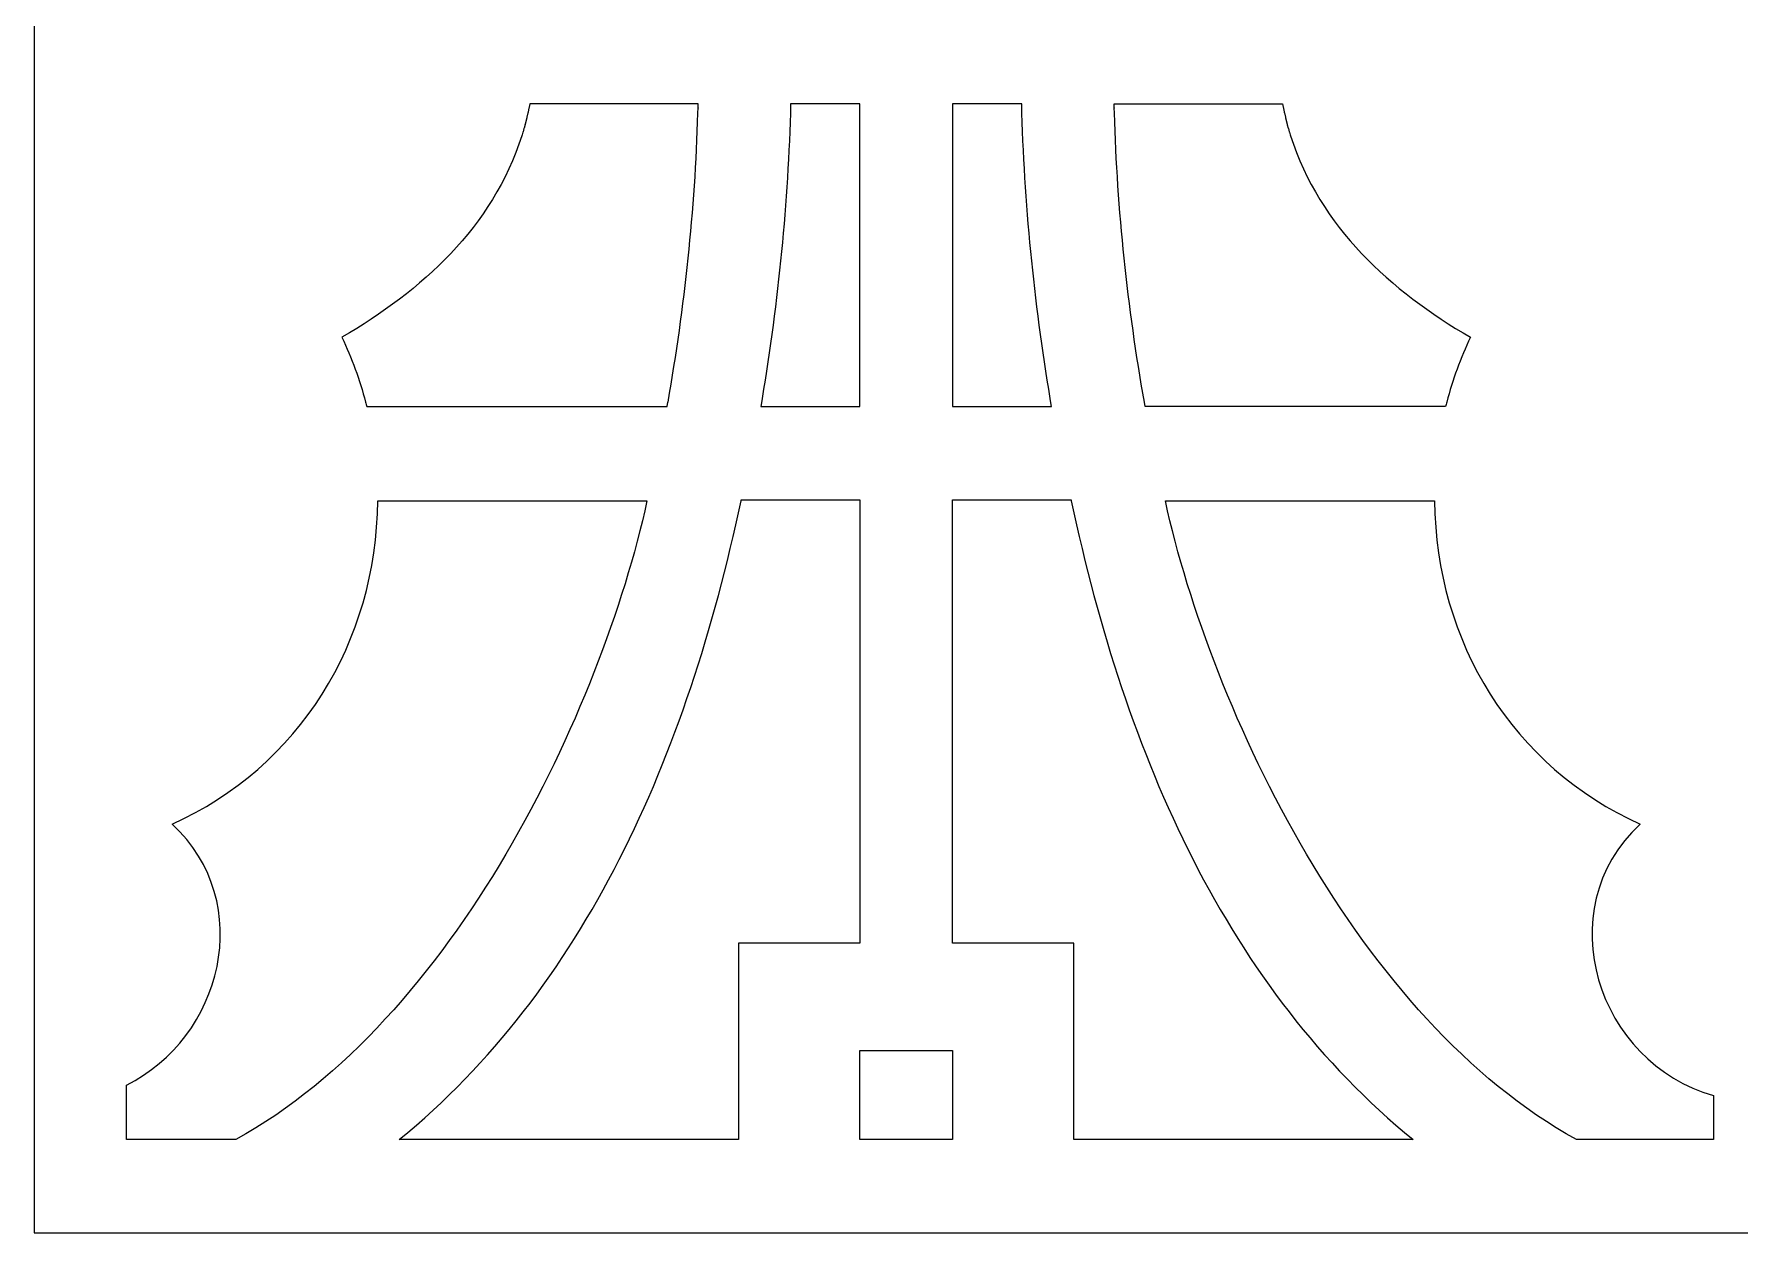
# Model space of a CAD drawing. Header units: centimetres. Extents: x -2.26 to 2.26, y -4.33 to 4.33.
# Drawn here: x -2.265 to -0.767, y -4.331 to -3.279 of the extents above; entities that cross this region are included whole.
import ezdxf

# ---------------------------------------------------------------- set-up
doc = ezdxf.new("R2010")
doc.units = ezdxf.units.CM
doc.header["$MEASUREMENT"] = 0
doc.layers.add('Layer 1', color=7, linetype='Continuous')

msp = doc.modelspace()

# ---------------------------------------------------------------- linework, layer by layer
at = {"layer": 'Layer 1', "color": 177}
for points, knots in [([(-2.26469, 4.33143), (-2.26469, 4.33143), (-2.18371, 4.33143), (-2.18371, 4.33143), (-2.18371, 4.33143), (-2.18371, 4.33143), (2.18371, 4.33143), (2.18371, 4.33143), (2.18371, 4.33143), (2.18371, 4.33143), (2.26469, 4.33143), (2.26469, 4.33143), (2.26469, 4.33143), (2.26469, 4.33143), (2.26469, 4.24955), (2.26469, 4.24955), (2.26469, 4.24955), (2.26469, 4.24955), (2.26469, -4.24954), (2.26469, -4.24954), (2.26469, -4.24954), (2.26469, -4.24954), (2.26469, -4.33143), (2.26469, -4.33143), (2.26469, -4.33143), (2.26469, -4.33143), (2.18371, -4.33143), (2.18371, -4.33143), (2.18371, -4.33143), (2.18371, -4.33143), (-2.18371, -4.33143), (-2.18371, -4.33143), (-2.18371, -4.33143), (-2.18371, -4.33143), (-2.26469, -4.33143), (-2.26469, -4.33143), (-2.26469, -4.33143), (-2.26469, -4.33143), (-2.26469, -4.24954), (-2.26469, -4.24954), (-2.26469, -4.24954), (-2.26469, -4.24954), (-2.26469, 4.24955), (-2.26469, 4.24955), (-2.26469, 4.24955), (-2.26469, 4.24955), (-2.26469, 4.33143), (-2.26469, 4.33143)], [0, 0, 0, 0, 0.0769231, 0.0769231, 0.0769231, 0.0769231, 0.1538462, 0.1538462, 0.1538462, 0.1538462, 0.2307692, 0.2307692, 0.2307692, 0.2307692, 0.3076923, 0.3076923, 0.3076923, 0.3076923, 0.3846154, 0.3846154, 0.3846154, 0.3846154, 0.4615385, 0.4615385, 0.4615385, 0.4615385, 0.5384615, 0.5384615, 0.5384615, 0.5384615, 0.6153846, 0.6153846, 0.6153846, 0.6153846, 0.6923077, 0.6923077, 0.6923077, 0.6923077, 0.7692308, 0.7692308, 0.7692308, 0.7692308, 0.8461538, 0.8461538, 0.8461538, 0.8461538, 1, 1, 1, 1]), ([(-1.99447, -3.54506), (-1.9245, -3.50447), (-1.86218, -3.44848), (-1.83653, -3.36826), (-1.83653, -3.36826), (-1.83653, -3.36826), (-1.83652, -3.36826), (-1.83652, -3.36826), (-1.83652, -3.36826), (-1.83652, -3.36826), (-1.83623, -3.36735), (-1.83623, -3.36735), (-1.83623, -3.36735), (-1.83623, -3.36735), (-1.83622, -3.36735), (-1.83622, -3.36735), (-1.83622, -3.36735), (-1.83622, -3.36735), (-1.83555, -3.36506), (-1.83555, -3.36506), (-1.83555, -3.36506), (-1.83555, -3.36506), (-1.83554, -3.36507), (-1.83554, -3.36507), (-1.83554, -3.36507), (-1.83554, -3.36507), (-1.83541, -3.36463), (-1.83541, -3.36463), (-1.83541, -3.36463), (-1.83541, -3.36463), (-1.8354, -3.36463), (-1.8354, -3.36463), (-1.8354, -3.36463), (-1.8354, -3.36463), (-1.83539, -3.36459), (-1.83539, -3.36459), (-1.83539, -3.36459), (-1.83539, -3.36459), (-1.83539, -3.36459), (-1.83539, -3.36459), (-1.83539, -3.36459), (-1.83539, -3.36459), (-1.83461, -3.36186), (-1.83461, -3.36186), (-1.83461, -3.36186), (-1.83461, -3.36186), (-1.83461, -3.36186), (-1.83461, -3.36186), (-1.83461, -3.36186), (-1.83461, -3.36186), (-1.83449, -3.36147), (-1.83449, -3.36147), (-1.83449, -3.36147), (-1.83449, -3.36147), (-1.83449, -3.36147), (-1.83449, -3.36147), (-1.83449, -3.36147), (-1.83449, -3.36147), (-1.83366, -3.35844), (-1.83366, -3.35844), (-1.83366, -3.35844), (-1.83366, -3.35844), (-1.83366, -3.35845), (-1.83366, -3.35845), (-1.83366, -3.35845), (-1.83366, -3.35845), (-1.83358, -3.35809), (-1.83358, -3.35809), (-1.83358, -3.35809), (-1.83358, -3.35809), (-1.83357, -3.35809), (-1.83357, -3.35809), (-1.83357, -3.35809), (-1.83357, -3.35809), (-1.83268, -3.35467), (-1.83268, -3.35467), (-1.83268, -3.35467), (-1.83268, -3.35467), (-1.83267, -3.35467), (-1.83267, -3.35467), (-1.83267, -3.35467), (-1.83267, -3.35467), (-1.83266, -3.35461), (-1.83266, -3.35461), (-1.83266, -3.35461), (-1.83266, -3.35461), (-1.83266, -3.35461), (-1.83266, -3.35461), (-1.83266, -3.35461), (-1.83266, -3.35461), (-1.83212, -3.35238), (-1.83212, -3.35238), (-1.83212, -3.35238), (-1.83212, -3.35238), (-1.83211, -3.35238), (-1.83211, -3.35238), (-1.83211, -3.35238), (-1.83211, -3.35238), (-1.83202, -3.35195), (-1.83202, -3.35195), (-1.83202, -3.35195), (-1.83202, -3.35195), (-1.83201, -3.35195), (-1.83201, -3.35195), (-1.83201, -3.35195), (-1.83201, -3.35195), (-1.83113, -3.34807), (-1.83113, -3.34807), (-1.83113, -3.34807), (-1.83113, -3.34807), (-1.83112, -3.34807), (-1.83112, -3.34807), (-1.83112, -3.34807), (-1.83112, -3.34807), (-1.83106, -3.34766), (-1.83106, -3.34766), (-1.83106, -3.34766), (-1.83106, -3.34766), (-1.83104, -3.34765), (-1.83104, -3.34765), (-1.83104, -3.34765), (-1.83104, -3.34765), (-1.8305, -3.34508), (-1.8305, -3.34508), (-1.8305, -3.34508), (-1.8305, -3.34508), (-1.83049, -3.34508), (-1.83049, -3.34508), (-1.83049, -3.34508), (-1.83049, -3.34508), (-1.83042, -3.34467), (-1.83042, -3.34467), (-1.83042, -3.34467), (-1.83042, -3.34467), (-1.83041, -3.34467), (-1.83041, -3.34467), (-1.83041, -3.34467), (-1.83041, -3.34467), (-1.83031, -3.34416), (-1.83031, -3.34416), (-1.83031, -3.34416), (-1.83031, -3.34416), (-1.8303, -3.34416), (-1.8303, -3.34416), (-1.8303, -3.34416), (-1.8303, -3.34416), (-1.82982, -3.34165), (-1.82982, -3.34165), (-1.82982, -3.34165), (-1.82982, -3.34165), (-1.82981, -3.34165), (-1.82981, -3.34165), (-1.82981, -3.34165), (-1.82981, -3.34165), (-1.82955, -3.34025), (-1.82955, -3.34025), (-1.82955, -3.34025), (-1.82955, -3.34025), (-1.82955, -3.34025), (-1.82955, -3.34025), (-1.82955, -3.34025), (-1.82955, -3.34025), (-1.82955, -3.34025), (-1.82955, -3.34025), (-1.82955, -3.34025), (-1.82955, -3.34025), (-1.68171, -3.34025), (-1.68171, -3.34025), (-1.68171, -3.34025), (-1.68171, -3.34025), (-1.6818, -3.34384), (-1.6818, -3.34384), (-1.6818, -3.34384), (-1.6818, -3.34384), (-1.6818, -3.34381), (-1.6818, -3.34381), (-1.6818, -3.34381), (-1.6818, -3.34381), (-1.68181, -3.34381), (-1.68181, -3.34381), (-1.68181, -3.34381), (-1.68181, -3.34381), (-1.68181, -3.34383), (-1.68181, -3.34383), (-1.68181, -3.34383), (-1.68181, -3.34383), (-1.68191, -3.34816), (-1.68191, -3.34816), (-1.68191, -3.34816), (-1.68191, -3.34816), (-1.68192, -3.34816), (-1.68192, -3.34816), (-1.68192, -3.34816), (-1.68192, -3.34816), (-1.68192, -3.34816), (-1.68192, -3.34816), (-1.68192, -3.34816), (-1.68192, -3.34816), (-1.68192, -3.34817), (-1.68192, -3.34817), (-1.68192, -3.34817), (-1.68432, -3.43346), (-1.69349, -3.51855), (-1.70814, -3.60204), (-1.70814, -3.60204), (-1.70814, -3.60204), (-1.70817, -3.60204), (-1.70817, -3.60204), (-1.70817, -3.60204), (-1.70817, -3.60204), (-1.70818, -3.60204), (-1.70818, -3.60204), (-1.70818, -3.60204), (-1.70818, -3.60204), (-1.70818, -3.60204), (-1.70818, -3.60204), (-1.70818, -3.60204), (-1.70818, -3.60204), (-1.70887, -3.60601), (-1.70887, -3.60601), (-1.70887, -3.60601), (-1.70887, -3.60601), (-1.70888, -3.60601), (-1.70888, -3.60601), (-1.70888, -3.60601), (-1.70888, -3.60601), (-1.70889, -3.60601), (-1.70889, -3.60601), (-1.70889, -3.60601), (-1.70889, -3.60601), (-1.7089, -3.60601), (-1.7089, -3.60601), (-1.7089, -3.60601), (-1.7089, -3.60601), (-1.97269, -3.60601), (-1.97269, -3.60601), (-1.97269, -3.60601), (-1.97269, -3.60601), (-1.9727, -3.60601), (-1.9727, -3.60601), (-1.9727, -3.60601), (-1.9727, -3.60601), (-1.97295, -3.60501), (-1.97295, -3.60501), (-1.97295, -3.60501), (-1.97295, -3.60501), (-1.97296, -3.60501), (-1.97296, -3.60501), (-1.97296, -3.60501), (-1.97296, -3.60501), (-1.97319, -3.60401), (-1.97319, -3.60401), (-1.97319, -3.60401), (-1.97319, -3.60401), (-1.9732, -3.60401), (-1.9732, -3.60401), (-1.9732, -3.60401), (-1.9732, -3.60401), (-1.97346, -3.603), (-1.97346, -3.603), (-1.97346, -3.603), (-1.97346, -3.603), (-1.97347, -3.603), (-1.97347, -3.603), (-1.97347, -3.603), (-1.97347, -3.603), (-1.9737, -3.60202), (-1.9737, -3.60202), (-1.9737, -3.60202), (-1.9737, -3.60202), (-1.97371, -3.60202), (-1.97371, -3.60202), (-1.97371, -3.60202), (-1.97873, -3.5825), (-1.98582, -3.56329), (-1.99447, -3.54506)], [0, 0, 0, 0, 0.0142857, 0.0142857, 0.0142857, 0.0142857, 0.0285714, 0.0285714, 0.0285714, 0.0285714, 0.0428571, 0.0428571, 0.0428571, 0.0428571, 0.0571429, 0.0571429, 0.0571429, 0.0571429, 0.0714286, 0.0714286, 0.0714286, 0.0714286, 0.0857143, 0.0857143, 0.0857143, 0.0857143, 0.1, 0.1, 0.1, 0.1, 0.1142857, 0.1142857, 0.1142857, 0.1142857, 0.1285714, 0.1285714, 0.1285714, 0.1285714, 0.1428571, 0.1428571, 0.1428571, 0.1428571, 0.1571429, 0.1571429, 0.1571429, 0.1571429, 0.1714286, 0.1714286, 0.1714286, 0.1714286, 0.1857143, 0.1857143, 0.1857143, 0.1857143, 0.2, 0.2, 0.2, 0.2, 0.2142857, 0.2142857, 0.2142857, 0.2142857, 0.2285714, 0.2285714, 0.2285714, 0.2285714, 0.2428571, 0.2428571, 0.2428571, 0.2428571, 0.2571429, 0.2571429, 0.2571429, 0.2571429, 0.2714286, 0.2714286, 0.2714286, 0.2714286, 0.2857143, 0.2857143, 0.2857143, 0.2857143, 0.3, 0.3, 0.3, 0.3, 0.3142857, 0.3142857, 0.3142857, 0.3142857, 0.3285714, 0.3285714, 0.3285714, 0.3285714, 0.3428571, 0.3428571, 0.3428571, 0.3428571, 0.3571429, 0.3571429, 0.3571429, 0.3571429, 0.3714286, 0.3714286, 0.3714286, 0.3714286, 0.3857143, 0.3857143, 0.3857143, 0.3857143, 0.4, 0.4, 0.4, 0.4, 0.4142857, 0.4142857, 0.4142857, 0.4142857, 0.4285714, 0.4285714, 0.4285714, 0.4285714, 0.4428571, 0.4428571, 0.4428571, 0.4428571, 0.4571429, 0.4571429, 0.4571429, 0.4571429, 0.4714286, 0.4714286, 0.4714286, 0.4714286, 0.4857143, 0.4857143, 0.4857143, 0.4857143, 0.5, 0.5, 0.5, 0.5, 0.5142857, 0.5142857, 0.5142857, 0.5142857, 0.5285714, 0.5285714, 0.5285714, 0.5285714, 0.5428571, 0.5428571, 0.5428571, 0.5428571, 0.5571429, 0.5571429, 0.5571429, 0.5571429, 0.5714286, 0.5714286, 0.5714286, 0.5714286, 0.5857143, 0.5857143, 0.5857143, 0.5857143, 0.6, 0.6, 0.6, 0.6, 0.6142857, 0.6142857, 0.6142857, 0.6142857, 0.6285714, 0.6285714, 0.6285714, 0.6285714, 0.6428571, 0.6428571, 0.6428571, 0.6428571, 0.6571429, 0.6571429, 0.6571429, 0.6571429, 0.6714286, 0.6714286, 0.6714286, 0.6714286, 0.6857143, 0.6857143, 0.6857143, 0.6857143, 0.7, 0.7, 0.7, 0.7, 0.7142857, 0.7142857, 0.7142857, 0.7142857, 0.7285714, 0.7285714, 0.7285714, 0.7285714, 0.7428571, 0.7428571, 0.7428571, 0.7428571, 0.7571429, 0.7571429, 0.7571429, 0.7571429, 0.7714286, 0.7714286, 0.7714286, 0.7714286, 0.7857143, 0.7857143, 0.7857143, 0.7857143, 0.8, 0.8, 0.8, 0.8, 0.8142857, 0.8142857, 0.8142857, 0.8142857, 0.8285714, 0.8285714, 0.8285714, 0.8285714, 0.8428571, 0.8428571, 0.8428571, 0.8428571, 0.8571429, 0.8571429, 0.8571429, 0.8571429, 0.8714286, 0.8714286, 0.8714286, 0.8714286, 0.8857143, 0.8857143, 0.8857143, 0.8857143, 0.9, 0.9, 0.9, 0.9, 0.9142857, 0.9142857, 0.9142857, 0.9142857, 0.9285714, 0.9285714, 0.9285714, 0.9285714, 0.9428571, 0.9428571, 0.9428571, 0.9428571, 0.9571429, 0.9571429, 0.9571429, 0.9571429, 0.9714286, 0.9714286, 0.9714286, 0.9714286, 1, 1, 1, 1]), ([(-1.60048, -3.34025), (-1.60048, -3.34025), (-1.60048, -3.34023), (-1.60048, -3.34023), (-1.60048, -3.34023), (-1.60048, -3.34023), (-1.53965, -3.34025), (-1.53965, -3.34025), (-1.53965, -3.34025), (-1.53965, -3.34025), (-1.53965, -3.34757), (-1.53965, -3.34757), (-1.53965, -3.34757), (-1.53965, -3.34757), (-1.53965, -3.35973), (-1.53965, -3.35973), (-1.53965, -3.35973), (-1.53965, -3.35973), (-1.53965, -3.37188), (-1.53965, -3.37188), (-1.53965, -3.37188), (-1.53965, -3.37188), (-1.53965, -3.38406), (-1.53965, -3.38406), (-1.53965, -3.38406), (-1.53965, -3.38406), (-1.53965, -3.39621), (-1.53965, -3.39621), (-1.53965, -3.39621), (-1.53965, -3.39621), (-1.53965, -3.40837), (-1.53965, -3.40837), (-1.53965, -3.40837), (-1.53965, -3.40837), (-1.53965, -3.42052), (-1.53965, -3.42052), (-1.53965, -3.42052), (-1.53965, -3.42052), (-1.53967, -3.43268), (-1.53967, -3.43268), (-1.53967, -3.43268), (-1.53967, -3.43268), (-1.53965, -3.44485), (-1.53965, -3.44485), (-1.53965, -3.44485), (-1.53965, -3.44485), (-1.53965, -3.457), (-1.53965, -3.457), (-1.53965, -3.457), (-1.53965, -3.457), (-1.53965, -3.46917), (-1.53965, -3.46917), (-1.53965, -3.46917), (-1.53965, -3.46917), (-1.53965, -3.48132), (-1.53965, -3.48132), (-1.53965, -3.48132), (-1.53965, -3.48132), (-1.53965, -3.49349), (-1.53965, -3.49349), (-1.53965, -3.49349), (-1.53965, -3.49349), (-1.53965, -3.50564), (-1.53965, -3.50564), (-1.53965, -3.50564), (-1.53965, -3.50564), (-1.53967, -3.51781), (-1.53967, -3.51781), (-1.53967, -3.51781), (-1.53967, -3.51781), (-1.53965, -3.52997), (-1.53965, -3.52997), (-1.53965, -3.52997), (-1.53965, -3.52997), (-1.53965, -3.54212), (-1.53965, -3.54212), (-1.53965, -3.54212), (-1.53965, -3.54212), (-1.53965, -3.55428), (-1.53965, -3.55428), (-1.53965, -3.55428), (-1.53965, -3.55428), (-1.53966, -3.56644), (-1.53966, -3.56644), (-1.53966, -3.56644), (-1.53966, -3.56644), (-1.53965, -3.5786), (-1.53965, -3.5786), (-1.53965, -3.5786), (-1.53965, -3.5786), (-1.53965, -3.59076), (-1.53965, -3.59076), (-1.53965, -3.59076), (-1.53965, -3.59076), (-1.53965, -3.60292), (-1.53965, -3.60292), (-1.53965, -3.60292), (-1.53965, -3.60292), (-1.53965, -3.60601), (-1.53965, -3.60601), (-1.53965, -3.60601), (-1.53965, -3.60601), (-1.62674, -3.60601), (-1.62674, -3.60601), (-1.62674, -3.60601), (-1.62674, -3.60601), (-1.62621, -3.60278), (-1.62621, -3.60278), (-1.62621, -3.60278), (-1.62621, -3.60278), (-1.6262, -3.60278), (-1.6262, -3.60278), (-1.6262, -3.60278), (-1.6262, -3.60278), (-1.62619, -3.60278), (-1.62619, -3.60278), (-1.62619, -3.60278), (-1.62619, -3.60278), (-1.62618, -3.60278), (-1.62618, -3.60278), (-1.62618, -3.60278), (-1.62618, -3.60278), (-1.6255, -3.59878), (-1.6255, -3.59878), (-1.6255, -3.59878), (-1.6255, -3.59878), (-1.62549, -3.59878), (-1.62549, -3.59878), (-1.62549, -3.59878), (-1.62549, -3.59878), (-1.62548, -3.59878), (-1.62548, -3.59878), (-1.62548, -3.59878), (-1.62548, -3.59878), (-1.62547, -3.59878), (-1.62547, -3.59878), (-1.62547, -3.59878), (-1.61145, -3.51337), (-1.60258, -3.42676), (-1.60048, -3.34025)], [0, 0, 0, 0, 0.0277778, 0.0277778, 0.0277778, 0.0277778, 0.0555556, 0.0555556, 0.0555556, 0.0555556, 0.0833333, 0.0833333, 0.0833333, 0.0833333, 0.1111111, 0.1111111, 0.1111111, 0.1111111, 0.1388889, 0.1388889, 0.1388889, 0.1388889, 0.1666667, 0.1666667, 0.1666667, 0.1666667, 0.1944444, 0.1944444, 0.1944444, 0.1944444, 0.2222222, 0.2222222, 0.2222222, 0.2222222, 0.25, 0.25, 0.25, 0.25, 0.2777778, 0.2777778, 0.2777778, 0.2777778, 0.3055556, 0.3055556, 0.3055556, 0.3055556, 0.3333333, 0.3333333, 0.3333333, 0.3333333, 0.3611111, 0.3611111, 0.3611111, 0.3611111, 0.3888889, 0.3888889, 0.3888889, 0.3888889, 0.4166667, 0.4166667, 0.4166667, 0.4166667, 0.4444444, 0.4444444, 0.4444444, 0.4444444, 0.4722222, 0.4722222, 0.4722222, 0.4722222, 0.5, 0.5, 0.5, 0.5, 0.5277778, 0.5277778, 0.5277778, 0.5277778, 0.5555556, 0.5555556, 0.5555556, 0.5555556, 0.5833333, 0.5833333, 0.5833333, 0.5833333, 0.6111111, 0.6111111, 0.6111111, 0.6111111, 0.6388889, 0.6388889, 0.6388889, 0.6388889, 0.6666667, 0.6666667, 0.6666667, 0.6666667, 0.6944444, 0.6944444, 0.6944444, 0.6944444, 0.7222222, 0.7222222, 0.7222222, 0.7222222, 0.75, 0.75, 0.75, 0.75, 0.7777778, 0.7777778, 0.7777778, 0.7777778, 0.8055556, 0.8055556, 0.8055556, 0.8055556, 0.8333333, 0.8333333, 0.8333333, 0.8333333, 0.8611111, 0.8611111, 0.8611111, 0.8611111, 0.8888889, 0.8888889, 0.8888889, 0.8888889, 0.9166667, 0.9166667, 0.9166667, 0.9166667, 0.9444444, 0.9444444, 0.9444444, 0.9444444, 1, 1, 1, 1]), ([(-1.45845, -3.60601), (-1.45845, -3.60601), (-1.45845, -3.60292), (-1.45845, -3.60292), (-1.45845, -3.60292), (-1.45845, -3.60292), (-1.45846, -3.59077), (-1.45846, -3.59077), (-1.45846, -3.59077), (-1.45846, -3.59077), (-1.45845, -3.57863), (-1.45845, -3.57863), (-1.45845, -3.57863), (-1.45845, -3.57863), (-1.45845, -3.56645), (-1.45845, -3.56645), (-1.45845, -3.56645), (-1.45845, -3.56645), (-1.45845, -3.55428), (-1.45845, -3.55428), (-1.45845, -3.55428), (-1.45845, -3.55428), (-1.45845, -3.54212), (-1.45845, -3.54212), (-1.45845, -3.54212), (-1.45845, -3.54212), (-1.45845, -3.52997), (-1.45845, -3.52997), (-1.45845, -3.52997), (-1.45845, -3.52997), (-1.45845, -3.5178), (-1.45845, -3.5178), (-1.45845, -3.5178), (-1.45845, -3.5178), (-1.45845, -3.50564), (-1.45845, -3.50564), (-1.45845, -3.50564), (-1.45845, -3.50564), (-1.45845, -3.49348), (-1.45845, -3.49348), (-1.45845, -3.49348), (-1.45845, -3.49348), (-1.45845, -3.48132), (-1.45845, -3.48132), (-1.45845, -3.48132), (-1.45845, -3.48132), (-1.45845, -3.46917), (-1.45845, -3.46917), (-1.45845, -3.46917), (-1.45845, -3.46917), (-1.45844, -3.457), (-1.45844, -3.457), (-1.45844, -3.457), (-1.45844, -3.457), (-1.45845, -3.44484), (-1.45845, -3.44484), (-1.45845, -3.44484), (-1.45845, -3.44484), (-1.45847, -3.43268), (-1.45847, -3.43268), (-1.45847, -3.43268), (-1.45847, -3.43268), (-1.45845, -3.42053), (-1.45845, -3.42053), (-1.45845, -3.42053), (-1.45845, -3.42053), (-1.45845, -3.40837), (-1.45845, -3.40837), (-1.45845, -3.40837), (-1.45845, -3.40837), (-1.45845, -3.39621), (-1.45845, -3.39621), (-1.45845, -3.39621), (-1.45845, -3.39621), (-1.45846, -3.38405), (-1.45846, -3.38405), (-1.45846, -3.38405), (-1.45846, -3.38405), (-1.45845, -3.37188), (-1.45845, -3.37188), (-1.45845, -3.37188), (-1.45845, -3.37188), (-1.45845, -3.35973), (-1.45845, -3.35973), (-1.45845, -3.35973), (-1.45845, -3.35973), (-1.45845, -3.34756), (-1.45845, -3.34756), (-1.45845, -3.34756), (-1.45845, -3.34756), (-1.45845, -3.34025), (-1.45845, -3.34025), (-1.45845, -3.34025), (-1.45845, -3.34025), (-1.39764, -3.34025), (-1.39764, -3.34025), (-1.39764, -3.34025), (-1.39764, -3.34025), (-1.39763, -3.34025), (-1.39763, -3.34025), (-1.39763, -3.34025), (-1.39553, -3.42676), (-1.38665, -3.51339), (-1.37263, -3.59878), (-1.37263, -3.59878), (-1.37263, -3.59878), (-1.37262, -3.59878), (-1.37262, -3.59878), (-1.37262, -3.59878), (-1.37262, -3.59878), (-1.37262, -3.59878), (-1.37262, -3.59878), (-1.37262, -3.59878), (-1.37262, -3.59878), (-1.37261, -3.59878), (-1.37261, -3.59878), (-1.37261, -3.59878), (-1.37261, -3.59878), (-1.37193, -3.60278), (-1.37193, -3.60278), (-1.37193, -3.60278), (-1.37193, -3.60278), (-1.37192, -3.60278), (-1.37192, -3.60278), (-1.37192, -3.60278), (-1.37192, -3.60278), (-1.37191, -3.60278), (-1.37191, -3.60278), (-1.37191, -3.60278), (-1.37191, -3.60278), (-1.37191, -3.60277), (-1.37191, -3.60277), (-1.37191, -3.60277), (-1.37191, -3.60277), (-1.37136, -3.60601), (-1.37136, -3.60601), (-1.37136, -3.60601), (-1.37136, -3.60601), (-1.45845, -3.60601), (-1.45845, -3.60601)], [0, 0, 0, 0, 0.0277778, 0.0277778, 0.0277778, 0.0277778, 0.0555556, 0.0555556, 0.0555556, 0.0555556, 0.0833333, 0.0833333, 0.0833333, 0.0833333, 0.1111111, 0.1111111, 0.1111111, 0.1111111, 0.1388889, 0.1388889, 0.1388889, 0.1388889, 0.1666667, 0.1666667, 0.1666667, 0.1666667, 0.1944444, 0.1944444, 0.1944444, 0.1944444, 0.2222222, 0.2222222, 0.2222222, 0.2222222, 0.25, 0.25, 0.25, 0.25, 0.2777778, 0.2777778, 0.2777778, 0.2777778, 0.3055556, 0.3055556, 0.3055556, 0.3055556, 0.3333333, 0.3333333, 0.3333333, 0.3333333, 0.3611111, 0.3611111, 0.3611111, 0.3611111, 0.3888889, 0.3888889, 0.3888889, 0.3888889, 0.4166667, 0.4166667, 0.4166667, 0.4166667, 0.4444444, 0.4444444, 0.4444444, 0.4444444, 0.4722222, 0.4722222, 0.4722222, 0.4722222, 0.5, 0.5, 0.5, 0.5, 0.5277778, 0.5277778, 0.5277778, 0.5277778, 0.5555556, 0.5555556, 0.5555556, 0.5555556, 0.5833333, 0.5833333, 0.5833333, 0.5833333, 0.6111111, 0.6111111, 0.6111111, 0.6111111, 0.6388889, 0.6388889, 0.6388889, 0.6388889, 0.6666667, 0.6666667, 0.6666667, 0.6666667, 0.6944444, 0.6944444, 0.6944444, 0.6944444, 0.7222222, 0.7222222, 0.7222222, 0.7222222, 0.75, 0.75, 0.75, 0.75, 0.7777778, 0.7777778, 0.7777778, 0.7777778, 0.8055556, 0.8055556, 0.8055556, 0.8055556, 0.8333333, 0.8333333, 0.8333333, 0.8333333, 0.8611111, 0.8611111, 0.8611111, 0.8611111, 0.8888889, 0.8888889, 0.8888889, 0.8888889, 0.9166667, 0.9166667, 0.9166667, 0.9166667, 0.9444444, 0.9444444, 0.9444444, 0.9444444, 1, 1, 1, 1]), ([(-1.00363, -3.54506), (-1.0736, -3.50447), (-1.13593, -3.44848), (-1.16158, -3.36826), (-1.16158, -3.36826), (-1.16158, -3.36826), (-1.16159, -3.36826), (-1.16159, -3.36826), (-1.16159, -3.36826), (-1.16159, -3.36826), (-1.16187, -3.36735), (-1.16187, -3.36735), (-1.16187, -3.36735), (-1.16187, -3.36735), (-1.16188, -3.36735), (-1.16188, -3.36735), (-1.16188, -3.36735), (-1.16188, -3.36735), (-1.16256, -3.36506), (-1.16256, -3.36506), (-1.16256, -3.36506), (-1.16256, -3.36506), (-1.16257, -3.36506), (-1.16257, -3.36506), (-1.16257, -3.36506), (-1.16257, -3.36506), (-1.16269, -3.36463), (-1.16269, -3.36463), (-1.16269, -3.36463), (-1.16269, -3.36463), (-1.16269, -3.36463), (-1.16269, -3.36463), (-1.16269, -3.36463), (-1.16269, -3.36463), (-1.1627, -3.36459), (-1.1627, -3.36459), (-1.1627, -3.36459), (-1.1627, -3.36459), (-1.16271, -3.36459), (-1.16271, -3.36459), (-1.16271, -3.36459), (-1.16271, -3.36459), (-1.1635, -3.36186), (-1.1635, -3.36186), (-1.1635, -3.36186), (-1.1635, -3.36186), (-1.1635, -3.36186), (-1.1635, -3.36186), (-1.1635, -3.36186), (-1.1635, -3.36186), (-1.16361, -3.36146), (-1.16361, -3.36146), (-1.16361, -3.36146), (-1.16361, -3.36146), (-1.16362, -3.36147), (-1.16362, -3.36147), (-1.16362, -3.36147), (-1.16362, -3.36147), (-1.16444, -3.35845), (-1.16444, -3.35845), (-1.16444, -3.35845), (-1.16444, -3.35845), (-1.16445, -3.35845), (-1.16445, -3.35845), (-1.16445, -3.35845), (-1.16445, -3.35845), (-1.16453, -3.35809), (-1.16453, -3.35809), (-1.16453, -3.35809), (-1.16453, -3.35809), (-1.16454, -3.35809), (-1.16454, -3.35809), (-1.16454, -3.35809), (-1.16454, -3.35809), (-1.16542, -3.35467), (-1.16542, -3.35467), (-1.16542, -3.35467), (-1.16542, -3.35467), (-1.16543, -3.35467), (-1.16543, -3.35467), (-1.16543, -3.35467), (-1.16543, -3.35467), (-1.16543, -3.35461), (-1.16543, -3.35461), (-1.16543, -3.35461), (-1.16543, -3.35461), (-1.16544, -3.35461), (-1.16544, -3.35461), (-1.16544, -3.35461), (-1.16544, -3.35461), (-1.16599, -3.35238), (-1.16599, -3.35238), (-1.16599, -3.35238), (-1.16599, -3.35238), (-1.166, -3.35238), (-1.166, -3.35238), (-1.166, -3.35238), (-1.166, -3.35238), (-1.16609, -3.35194), (-1.16609, -3.35194), (-1.16609, -3.35194), (-1.16609, -3.35194), (-1.1661, -3.35195), (-1.1661, -3.35195), (-1.1661, -3.35195), (-1.1661, -3.35195), (-1.16698, -3.34806), (-1.16698, -3.34806), (-1.16698, -3.34806), (-1.16698, -3.34806), (-1.16698, -3.34806), (-1.16698, -3.34806), (-1.16698, -3.34806), (-1.16698, -3.34806), (-1.16708, -3.34765), (-1.16708, -3.34765), (-1.16708, -3.34765), (-1.16708, -3.34765), (-1.16708, -3.34766), (-1.16708, -3.34766), (-1.16708, -3.34766), (-1.16708, -3.34766), (-1.16761, -3.34508), (-1.16761, -3.34508), (-1.16761, -3.34508), (-1.16761, -3.34508), (-1.16761, -3.34508), (-1.16761, -3.34508), (-1.16761, -3.34508), (-1.16761, -3.34508), (-1.16769, -3.34467), (-1.16769, -3.34467), (-1.16769, -3.34467), (-1.16769, -3.34467), (-1.1677, -3.34467), (-1.1677, -3.34467), (-1.1677, -3.34467), (-1.1677, -3.34467), (-1.16779, -3.34416), (-1.16779, -3.34416), (-1.16779, -3.34416), (-1.16779, -3.34416), (-1.1678, -3.34416), (-1.1678, -3.34416), (-1.1678, -3.34416), (-1.1678, -3.34416), (-1.16828, -3.34165), (-1.16828, -3.34165), (-1.16828, -3.34165), (-1.16828, -3.34165), (-1.16828, -3.34165), (-1.16828, -3.34165), (-1.16828, -3.34165), (-1.16828, -3.34165), (-1.16856, -3.34025), (-1.16856, -3.34025), (-1.16856, -3.34025), (-1.16856, -3.34025), (-1.16857, -3.34025), (-1.16857, -3.34025), (-1.16857, -3.34025), (-1.16857, -3.34025), (-1.16858, -3.34025), (-1.16858, -3.34025), (-1.16858, -3.34025), (-1.16858, -3.34025), (-1.3164, -3.34025), (-1.3164, -3.34025), (-1.3164, -3.34025), (-1.3164, -3.34025), (-1.31631, -3.34381), (-1.31631, -3.34381), (-1.31631, -3.34381), (-1.31631, -3.34381), (-1.31631, -3.34382), (-1.31631, -3.34382), (-1.31631, -3.34382), (-1.31631, -3.34382), (-1.3163, -3.34381), (-1.3163, -3.34381), (-1.3163, -3.34381), (-1.3163, -3.34381), (-1.3163, -3.34383), (-1.3163, -3.34383), (-1.3163, -3.34383), (-1.3163, -3.34383), (-1.3162, -3.34816), (-1.3162, -3.34816), (-1.3162, -3.34816), (-1.3162, -3.34816), (-1.31619, -3.34816), (-1.31619, -3.34816), (-1.31619, -3.34816), (-1.31619, -3.34816), (-1.31619, -3.34816), (-1.31619, -3.34816), (-1.31619, -3.34816), (-1.31619, -3.34816), (-1.31619, -3.34817), (-1.31619, -3.34817), (-1.31619, -3.34817), (-1.31379, -3.43346), (-1.30461, -3.51855), (-1.28994, -3.60204), (-1.28994, -3.60204), (-1.28994, -3.60204), (-1.28994, -3.60204), (-1.28994, -3.60204), (-1.28994, -3.60204), (-1.28994, -3.60204), (-1.28993, -3.60204), (-1.28993, -3.60204), (-1.28993, -3.60204), (-1.28993, -3.60204), (-1.28992, -3.60203), (-1.28992, -3.60203), (-1.28992, -3.60203), (-1.28992, -3.60203), (-1.28924, -3.60601), (-1.28924, -3.60601), (-1.28924, -3.60601), (-1.28924, -3.60601), (-1.28923, -3.60602), (-1.28923, -3.60602), (-1.28923, -3.60602), (-1.28923, -3.60602), (-1.28922, -3.60601), (-1.28922, -3.60601), (-1.28922, -3.60601), (-1.28922, -3.60601), (-1.28921, -3.60601), (-1.28921, -3.60601), (-1.28921, -3.60601), (-1.28921, -3.60601), (-1.02542, -3.60601), (-1.02542, -3.60601), (-1.02542, -3.60601), (-1.02542, -3.60601), (-1.02541, -3.60601), (-1.02541, -3.60601), (-1.02541, -3.60601), (-1.02541, -3.60601), (-1.02516, -3.60501), (-1.02516, -3.60501), (-1.02516, -3.60501), (-1.02516, -3.60501), (-1.02514, -3.60501), (-1.02514, -3.60501), (-1.02514, -3.60501), (-1.02514, -3.60501), (-1.02491, -3.60401), (-1.02491, -3.60401), (-1.02491, -3.60401), (-1.02491, -3.60401), (-1.0249, -3.60401), (-1.0249, -3.60401), (-1.0249, -3.60401), (-1.0249, -3.60401), (-1.02464, -3.603), (-1.02464, -3.603), (-1.02464, -3.603), (-1.02464, -3.603), (-1.02464, -3.603), (-1.02464, -3.603), (-1.02464, -3.603), (-1.02464, -3.603), (-1.0244, -3.60202), (-1.0244, -3.60202), (-1.0244, -3.60202), (-1.0244, -3.60202), (-1.02439, -3.60202), (-1.02439, -3.60202), (-1.02439, -3.60202), (-1.01937, -3.5825), (-1.01229, -3.56329), (-1.00363, -3.54506)], [0, 0, 0, 0, 0.0142857, 0.0142857, 0.0142857, 0.0142857, 0.0285714, 0.0285714, 0.0285714, 0.0285714, 0.0428571, 0.0428571, 0.0428571, 0.0428571, 0.0571429, 0.0571429, 0.0571429, 0.0571429, 0.0714286, 0.0714286, 0.0714286, 0.0714286, 0.0857143, 0.0857143, 0.0857143, 0.0857143, 0.1, 0.1, 0.1, 0.1, 0.1142857, 0.1142857, 0.1142857, 0.1142857, 0.1285714, 0.1285714, 0.1285714, 0.1285714, 0.1428571, 0.1428571, 0.1428571, 0.1428571, 0.1571429, 0.1571429, 0.1571429, 0.1571429, 0.1714286, 0.1714286, 0.1714286, 0.1714286, 0.1857143, 0.1857143, 0.1857143, 0.1857143, 0.2, 0.2, 0.2, 0.2, 0.2142857, 0.2142857, 0.2142857, 0.2142857, 0.2285714, 0.2285714, 0.2285714, 0.2285714, 0.2428571, 0.2428571, 0.2428571, 0.2428571, 0.2571429, 0.2571429, 0.2571429, 0.2571429, 0.2714286, 0.2714286, 0.2714286, 0.2714286, 0.2857143, 0.2857143, 0.2857143, 0.2857143, 0.3, 0.3, 0.3, 0.3, 0.3142857, 0.3142857, 0.3142857, 0.3142857, 0.3285714, 0.3285714, 0.3285714, 0.3285714, 0.3428571, 0.3428571, 0.3428571, 0.3428571, 0.3571429, 0.3571429, 0.3571429, 0.3571429, 0.3714286, 0.3714286, 0.3714286, 0.3714286, 0.3857143, 0.3857143, 0.3857143, 0.3857143, 0.4, 0.4, 0.4, 0.4, 0.4142857, 0.4142857, 0.4142857, 0.4142857, 0.4285714, 0.4285714, 0.4285714, 0.4285714, 0.4428571, 0.4428571, 0.4428571, 0.4428571, 0.4571429, 0.4571429, 0.4571429, 0.4571429, 0.4714286, 0.4714286, 0.4714286, 0.4714286, 0.4857143, 0.4857143, 0.4857143, 0.4857143, 0.5, 0.5, 0.5, 0.5, 0.5142857, 0.5142857, 0.5142857, 0.5142857, 0.5285714, 0.5285714, 0.5285714, 0.5285714, 0.5428571, 0.5428571, 0.5428571, 0.5428571, 0.5571429, 0.5571429, 0.5571429, 0.5571429, 0.5714286, 0.5714286, 0.5714286, 0.5714286, 0.5857143, 0.5857143, 0.5857143, 0.5857143, 0.6, 0.6, 0.6, 0.6, 0.6142857, 0.6142857, 0.6142857, 0.6142857, 0.6285714, 0.6285714, 0.6285714, 0.6285714, 0.6428571, 0.6428571, 0.6428571, 0.6428571, 0.6571429, 0.6571429, 0.6571429, 0.6571429, 0.6714286, 0.6714286, 0.6714286, 0.6714286, 0.6857143, 0.6857143, 0.6857143, 0.6857143, 0.7, 0.7, 0.7, 0.7, 0.7142857, 0.7142857, 0.7142857, 0.7142857, 0.7285714, 0.7285714, 0.7285714, 0.7285714, 0.7428571, 0.7428571, 0.7428571, 0.7428571, 0.7571429, 0.7571429, 0.7571429, 0.7571429, 0.7714286, 0.7714286, 0.7714286, 0.7714286, 0.7857143, 0.7857143, 0.7857143, 0.7857143, 0.8, 0.8, 0.8, 0.8, 0.8142857, 0.8142857, 0.8142857, 0.8142857, 0.8285714, 0.8285714, 0.8285714, 0.8285714, 0.8428571, 0.8428571, 0.8428571, 0.8428571, 0.8571429, 0.8571429, 0.8571429, 0.8571429, 0.8714286, 0.8714286, 0.8714286, 0.8714286, 0.8857143, 0.8857143, 0.8857143, 0.8857143, 0.9, 0.9, 0.9, 0.9, 0.9142857, 0.9142857, 0.9142857, 0.9142857, 0.9285714, 0.9285714, 0.9285714, 0.9285714, 0.9428571, 0.9428571, 0.9428571, 0.9428571, 0.9571429, 0.9571429, 0.9571429, 0.9571429, 0.9714286, 0.9714286, 0.9714286, 0.9714286, 1, 1, 1, 1]), ([(-2.18371, -4.2016), (-2.18371, -4.2016), (-2.18371, -4.24954), (-2.18371, -4.24954), (-2.18371, -4.24954), (-2.18371, -4.24954), (-2.0876, -4.24954), (-2.0876, -4.24954), (-2.0876, -4.24954), (-1.89673, -4.1447), (-1.76696, -3.87326), (-1.72662, -3.68864), (-1.72662, -3.68864), (-1.72662, -3.68864), (-1.96303, -3.68864), (-1.96303, -3.68864), (-1.96303, -3.68864), (-1.96385, -3.81261), (-2.03203, -3.92252), (-2.1435, -3.97255), (-2.1435, -3.97255), (-2.1435, -3.97255), (-2.14351, -3.97257), (-2.14351, -3.97257), (-2.14351, -3.97257), (-2.0689, -4.04167), (-2.09968, -4.16042), (-2.18371, -4.2016)], [0, 0, 0, 0, 0.125, 0.125, 0.125, 0.125, 0.25, 0.25, 0.25, 0.25, 0.375, 0.375, 0.375, 0.375, 0.5, 0.5, 0.5, 0.5, 0.625, 0.625, 0.625, 0.625, 0.75, 0.75, 0.75, 0.75, 1, 1, 1, 1]), ([(-1.9441, -4.24954), (-1.9441, -4.24954), (-1.64613, -4.24954), (-1.64613, -4.24954), (-1.64613, -4.24954), (-1.64613, -4.24954), (-1.64613, -4.07719), (-1.64613, -4.07719), (-1.64613, -4.07719), (-1.64613, -4.07719), (-1.64183, -4.07719), (-1.64183, -4.07719), (-1.64183, -4.07719), (-1.64183, -4.07719), (-1.53965, -4.07719), (-1.53965, -4.07719), (-1.53965, -4.07719), (-1.53965, -4.07719), (-1.53965, -3.6879), (-1.53965, -3.6879), (-1.53965, -3.6879), (-1.53965, -3.6879), (-1.64381, -3.6879), (-1.64381, -3.6879), (-1.64381, -3.6879), (-1.64381, -3.6879), (-1.64381, -3.6879), (-1.64381, -3.6879), (-1.64381, -3.6879), (-1.64381, -3.6879), (-1.64388, -3.68815), (-1.64388, -3.68815), (-1.64388, -3.68815), (-1.64388, -3.68815), (-1.64389, -3.68815), (-1.64389, -3.68815), (-1.64389, -3.68815), (-1.64389, -3.68815), (-1.64392, -3.68839), (-1.64392, -3.68839), (-1.64392, -3.68839), (-1.64392, -3.68839), (-1.64392, -3.6884), (-1.64392, -3.6884), (-1.64392, -3.6884), (-1.64392, -3.6884), (-1.64401, -3.68863), (-1.64401, -3.68863), (-1.64401, -3.68863), (-1.69185, -3.91372), (-1.78134, -4.11651), (-1.9441, -4.24954)], [0, 0, 0, 0, 0.0714286, 0.0714286, 0.0714286, 0.0714286, 0.1428571, 0.1428571, 0.1428571, 0.1428571, 0.2142857, 0.2142857, 0.2142857, 0.2142857, 0.2857143, 0.2857143, 0.2857143, 0.2857143, 0.3571429, 0.3571429, 0.3571429, 0.3571429, 0.4285714, 0.4285714, 0.4285714, 0.4285714, 0.5, 0.5, 0.5, 0.5, 0.5714286, 0.5714286, 0.5714286, 0.5714286, 0.6428571, 0.6428571, 0.6428571, 0.6428571, 0.7142857, 0.7142857, 0.7142857, 0.7142857, 0.7857143, 0.7857143, 0.7857143, 0.7857143, 0.8571429, 0.8571429, 0.8571429, 0.8571429, 1, 1, 1, 1]), ([(-1.35197, -4.24954), (-1.35197, -4.24954), (-1.05406, -4.24954), (-1.05406, -4.24954), (-1.05406, -4.24954), (-1.21681, -4.11652), (-1.30626, -3.91374), (-1.35411, -3.68864), (-1.35411, -3.68864), (-1.35411, -3.68864), (-1.35417, -3.6884), (-1.35417, -3.6884), (-1.35417, -3.6884), (-1.35417, -3.6884), (-1.35417, -3.68839), (-1.35417, -3.68839), (-1.35417, -3.68839), (-1.35417, -3.68839), (-1.35422, -3.68815), (-1.35422, -3.68815), (-1.35422, -3.68815), (-1.35422, -3.68815), (-1.35423, -3.68815), (-1.35423, -3.68815), (-1.35423, -3.68815), (-1.35423, -3.68815), (-1.35429, -3.6879), (-1.35429, -3.6879), (-1.35429, -3.6879), (-1.35429, -3.6879), (-1.3543, -3.6879), (-1.3543, -3.6879), (-1.3543, -3.6879), (-1.3543, -3.6879), (-1.45845, -3.68791), (-1.45845, -3.68791), (-1.45845, -3.68791), (-1.45845, -3.68791), (-1.45845, -4.07719), (-1.45845, -4.07719), (-1.45845, -4.07719), (-1.45845, -4.07719), (-1.35627, -4.07719), (-1.35627, -4.07719), (-1.35627, -4.07719), (-1.35627, -4.07719), (-1.35197, -4.07719), (-1.35197, -4.07719), (-1.35197, -4.07719), (-1.35197, -4.07719), (-1.35197, -4.24954), (-1.35197, -4.24954)], [0, 0, 0, 0, 0.0714286, 0.0714286, 0.0714286, 0.0714286, 0.1428571, 0.1428571, 0.1428571, 0.1428571, 0.2142857, 0.2142857, 0.2142857, 0.2142857, 0.2857143, 0.2857143, 0.2857143, 0.2857143, 0.3571429, 0.3571429, 0.3571429, 0.3571429, 0.4285714, 0.4285714, 0.4285714, 0.4285714, 0.5, 0.5, 0.5, 0.5, 0.5714286, 0.5714286, 0.5714286, 0.5714286, 0.6428571, 0.6428571, 0.6428571, 0.6428571, 0.7142857, 0.7142857, 0.7142857, 0.7142857, 0.7857143, 0.7857143, 0.7857143, 0.7857143, 0.8571429, 0.8571429, 0.8571429, 0.8571429, 1, 1, 1, 1]), ([(-0.91055, -4.24954), (-0.91055, -4.24954), (-0.79013, -4.24954), (-0.79013, -4.24954), (-0.79013, -4.24954), (-0.79013, -4.24954), (-0.79013, -4.21086), (-0.79013, -4.21086), (-0.79013, -4.21086), (-0.89195, -4.1825), (-0.936, -4.04797), (-0.85459, -3.97255), (-0.85459, -3.97255), (-0.85459, -3.97255), (-0.8546, -3.97255), (-0.8546, -3.97255), (-0.8546, -3.97255), (-0.96608, -3.92252), (-1.03425, -3.81261), (-1.03507, -3.68864), (-1.03507, -3.68864), (-1.03507, -3.68864), (-1.27148, -3.68864), (-1.27148, -3.68864), (-1.27148, -3.68864), (-1.23115, -3.87326), (-1.10142, -4.14468), (-0.91055, -4.24954)], [0, 0, 0, 0, 0.125, 0.125, 0.125, 0.125, 0.25, 0.25, 0.25, 0.25, 0.375, 0.375, 0.375, 0.375, 0.5, 0.5, 0.5, 0.5, 0.625, 0.625, 0.625, 0.625, 0.75, 0.75, 0.75, 0.75, 1, 1, 1, 1]), ([(-1.53961, -4.24954), (-1.53961, -4.24954), (-1.4585, -4.24954), (-1.4585, -4.24954), (-1.4585, -4.24954), (-1.4585, -4.24954), (-1.4585, -4.17142), (-1.4585, -4.17142), (-1.4585, -4.17142), (-1.4585, -4.17142), (-1.53961, -4.17142), (-1.53961, -4.17142), (-1.53961, -4.17142), (-1.53961, -4.17142), (-1.53961, -4.24954), (-1.53961, -4.24954)], [0, 0, 0, 0, 0.2, 0.2, 0.2, 0.2, 0.4, 0.4, 0.4, 0.4, 0.6, 0.6, 0.6, 0.6, 1, 1, 1, 1])]:
    msp.add_open_spline(points, degree=3, knots=knots, dxfattribs=at)

doc.saveas('drawing.dxf')
